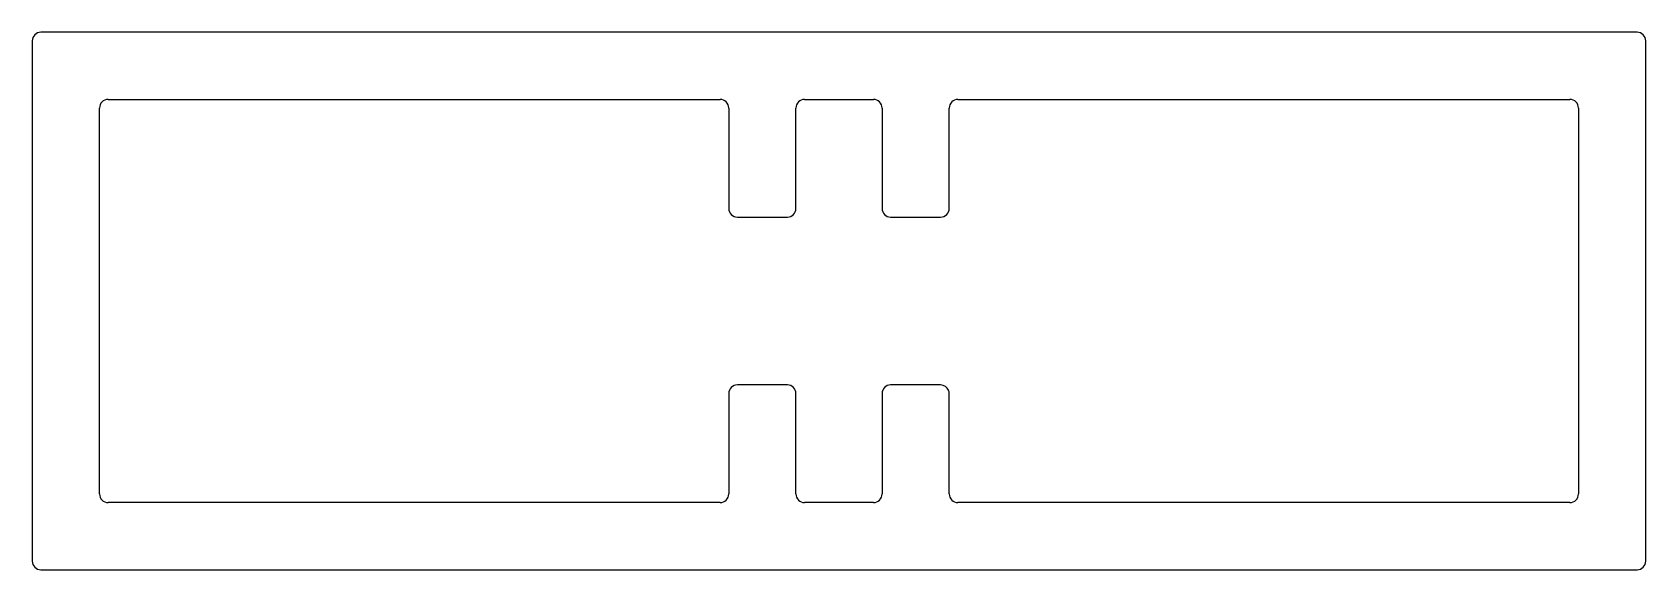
# Model space of a CAD drawing. Extents: x -38.1 to 38.1, y 1.6 to 27.
import ezdxf

# ---------------------------------------------------------------- set-up
doc = ezdxf.new("R2010")
doc.units = 0
doc.layers.get('0').update_dxf_attribs({"linetype": 'CONTINUOUS'})

msp = doc.modelspace()

# ---------------------------------------------------------------- linework, layer by layer
for p, q in [((37.66, 26.989), (-37.727, 26.989)), ((-38.133, 26.583), (-38.133, 1.995)), ((38.067, 1.995), (38.067, 26.583)), ((-34.552, 23.814), (-5.647, 23.814)), ((-1.659, 23.814), (1.592, 23.814)), ((5.58, 23.814), (34.485, 23.814)), ((-34.958, 5.17), (-34.958, 23.408)), ((-5.24, 23.408), (-5.24, 18.664)), ((-2.065, 18.664), (-2.065, 23.408)), ((1.999, 23.408), (1.999, 18.664)), ((5.174, 18.664), (5.174, 23.408)), ((34.892, 23.408), (34.892, 5.17)), ((-4.834, 18.258), (-2.472, 18.258)), ((2.405, 18.258), (4.767, 18.258)), ((-5.24, 9.914), (-5.24, 5.17)), ((-2.472, 10.32), (-4.834, 10.32)), ((-2.065, 5.17), (-2.065, 9.914)), ((1.999, 9.914), (1.999, 5.17)), ((4.767, 10.32), (2.405, 10.32)), ((5.174, 5.17), (5.174, 9.914)), ((-5.647, 4.764), (-34.552, 4.764)), ((1.592, 4.764), (-1.659, 4.764)), ((34.485, 4.764), (5.58, 4.764)), ((-37.727, 1.589), (-0.033, 1.589)), ((-0.033, 1.589), (37.66, 1.589))]:
    msp.add_line(p, q)
for centre, start, end in [((-37.727, 26.583), 90, 180), ((37.66, 26.583), 360, 90), ((-34.552, 23.408), 90, 180), ((-5.647, 23.408), 0, 90), ((-1.659, 23.408), 90, 180), ((1.592, 23.408), 360, 90), ((5.58, 23.408), 90, 180), ((34.485, 23.408), 0, 90), ((-4.834, 18.664), 180, 270), ((-2.472, 18.664), 270, 0), ((2.405, 18.664), 180, 270), ((4.767, 18.664), 270, 360), ((-4.834, 9.914), 90, 180), ((-2.472, 9.914), 360, 90), ((2.405, 9.914), 90, 180), ((4.767, 9.914), 22.5, 90), ((4.767, 9.914), 360, 22.5), ((-34.552, 5.17), 180, 270), ((-5.647, 5.17), 270, 360), ((-1.659, 5.17), 180, 270), ((1.592, 5.17), 270, 0), ((5.58, 5.17), 180, 270), ((34.485, 5.17), 270, 360), ((-37.727, 1.995), 180, 270), ((37.66, 1.995), 270, 0)]:
    msp.add_arc(centre, 0.406, start, end)

doc.saveas('drawing.dxf')
